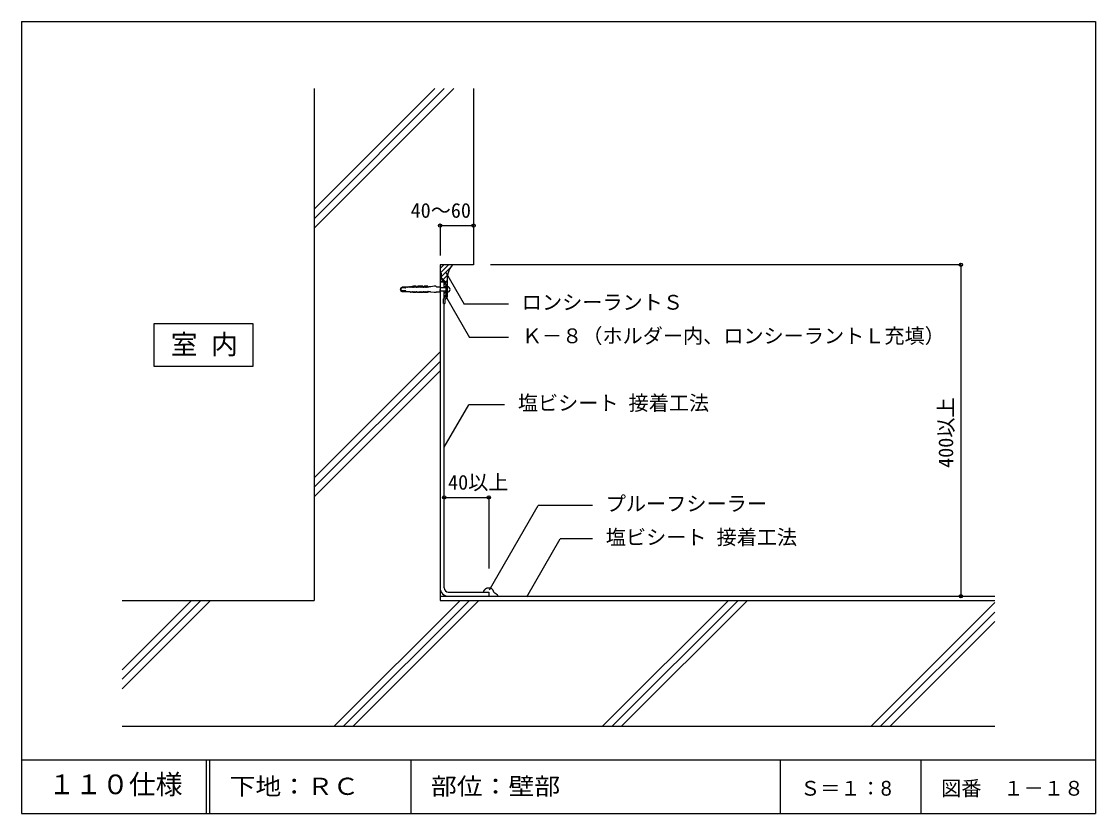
# Model space of a CAD drawing. Units: millimetres, scale not verified. Extents: x -605 to 675, y 59 to 1003.
import ezdxf
from ezdxf.enums import TextEntityAlignment as Align

# ---------------------------------------------------------------- set-up
doc = ezdxf.new("R2010")
doc.units = ezdxf.units.MM
doc.header["$LTSCALE"] = 8
doc.header["$PDMODE"] = 32
doc.header["$PDSIZE"] = 4
for name, color, linetype in [('4-2', 7, 'Continuous'), ('4-3', 3, 'Continuous'), ('4-4', 2, 'Continuous'), ('4-6', 2, 'Continuous'), ('4-7', 7, 'Continuous'), ('4-A', 7, 'Continuous'), ('4-B', 7, 'Continuous'), ('4-D', 4, 'Continuous'), ('4-E', 4, 'Continuous'), ('F-2', 7, 'Continuous'), ('F-5', 6, 'Continuous'), ('F-7', 1, 'Continuous'), ('F-A', 7, 'Continuous')]:
    doc.layers.add(name, color=color, linetype=linetype)
doc.styles.add('HG丸ｺﾞｼｯｸM-PRO', font='')
doc.styles.add('ＭＳ ゴシック', font='')
doc.styles.get('HG丸ｺﾞｼｯｸM-PRO').set_extended_font_data('HG丸ｺﾞｼｯｸM-PRO')
doc.styles.get('ＭＳ ゴシック').set_extended_font_data('MS Gothic')

msp = doc.modelspace()

# ---------------------------------------------------------------- linework, layer by layer
at = {"layer": '4-2'}
for p, q in [((-105.798, 702.715), (-105.798, 312.715)), ((-100.798, 692.004), (-105.798, 692.004)), ((-100.798, 685.372), (-100.798, 692.004)), ((-100.798, 673.184), (-100.798, 681.372)), ((-105.798, 317.715), (-47.798, 317.715)), ((-105.798, 312.715), (555.376, 312.715))]:
    msp.add_line(p, q, dxfattribs=at)
for points in [[(-91.02, 712.715), (-105.798, 712.715), (-105.798, 702.715)], [(-53.795, 322.715), (-53.777, 322.846), (-53.744, 323.071), (-53.706, 323.294), (-53.661, 323.515), (-53.606, 323.731), (-53.537, 323.943), (-53.489, 324.063), (-53.449, 324.155), (-53.37, 324.31), (-53.283, 324.462), (-53.189, 324.611), (-53.088, 324.756), (-52.984, 324.899), (-52.921, 324.98), (-52.847, 325.075), (-52.717, 325.236), (-52.584, 325.393), (-52.449, 325.549), (-52.312, 325.702), (-52.173, 325.854), (-52.091, 325.941), (-52.006, 326.033), (-51.856, 326.188), (-51.705, 326.342), (-51.55, 326.492), (-51.391, 326.638), (-51.227, 326.779), (-51.13, 326.859), (-51.042, 326.928), (-50.888, 327.042), (-50.729, 327.15), (-50.566, 327.251), (-50.398, 327.343), (-50.227, 327.427), (-50.125, 327.471), (-50.011, 327.515), (-49.811, 327.583), (-49.608, 327.639), (-49.401, 327.687)], [(-49.401, 327.687), (-49.192, 327.726), (-48.981, 327.759), (-48.858, 327.777), (-48.71, 327.795), (-48.453, 327.822), (-48.197, 327.841), (-47.941, 327.85), (-47.686, 327.849), (-47.432, 327.835), (-47.285, 327.82), (-47.178, 327.807), (-46.993, 327.778), (-46.809, 327.743), (-46.625, 327.705), (-46.441, 327.665), (-46.257, 327.625), (-46.149, 327.602), (-46.027, 327.576), (-45.816, 327.533), (-45.606, 327.487), (-45.4, 327.435), (-45.197, 327.372), (-45, 327.296), (-44.89, 327.245), (-44.791, 327.192), (-44.625, 327.088), (-44.467, 326.972), (-44.316, 326.844), (-44.173, 326.706), (-44.037, 326.561), (-43.962, 326.474), (-43.878, 326.372), (-43.739, 326.191), (-43.609, 326.004), (-43.486, 325.814), (-43.369, 325.62), (-43.256, 325.424), (-43.192, 325.309), (-43.124, 325.186)], [(-43.124, 325.186), (-43.01, 324.973), (-42.898, 324.759), (-42.787, 324.544), (-42.677, 324.328), (-42.565, 324.112), (-42.501, 323.986), (-42.412, 323.817), (-42.256, 323.528), (-42.091, 323.243), (-41.916, 322.966), (-41.728, 322.7), (-41.523, 322.447), (-41.395, 322.308), (-41.348, 322.261), (-41.267, 322.181), (-41.183, 322.105), (-41.096, 322.031), (-41.007, 321.959), (-40.916, 321.891), (-40.862, 321.854), (-40.772, 321.794), (-40.614, 321.698), (-40.452, 321.607), (-40.289, 321.518), (-40.127, 321.429), (-39.966, 321.337), (-39.874, 321.281), (-39.782, 321.222), (-39.626, 321.114), (-39.473, 321.001), (-39.324, 320.884), (-39.177, 320.764), (-39.03, 320.641), (-38.946, 320.57), (-38.84, 320.481), (-38.659, 320.325), (-38.479, 320.168), (-38.304, 320.007), (-38.134, 319.84)], [(-38.134, 319.84), (-37.971, 319.667), (-37.88, 319.563), (-37.828, 319.501), (-37.742, 319.391), (-37.659, 319.279), (-37.582, 319.163), (-37.509, 319.045), (-37.442, 318.924), (-37.406, 318.852), (-37.359, 318.751), (-37.288, 318.572), (-37.226, 318.389), (-37.171, 318.203), (-37.122, 318.015), (-37.076, 317.825), (-37.05, 317.715)]]:
    msp.add_lwpolyline(points, dxfattribs=at)
msp.add_arc((-95.998, 327.515), 9.8, 180, 270, dxfattribs=at)
at = {"layer": '4-3'}
for p, q in [((-255.798, 922.715), (-255.798, 312.715)), ((-484.624, 312.715), (-255.798, 312.715)), ((-484.624, 162.715), (555.376, 162.715))]:
    msp.add_line(p, q, dxfattribs=at)
at = {"layer": '4-4'}
for p, q in [((-65.798, 922.715), (-65.798, 712.715)), ((-65.798, 712.715), (-91.02, 712.715)), ((-100.798, 327.515), (-100.798, 666.539)), ((-95.998, 322.715), (-47.798, 322.715)), ((-47.798, 322.715), (-47.798, 317.715)), ((-47.798, 317.715), (555.376, 317.715))]:
    msp.add_line(p, q, dxfattribs=at)
for centre, radius, start, end in [((-69.982, 695.223), 27.36, 140.25871, 186.35204), ((-95.998, 327.515), 4.8, 180, 270)]:
    msp.add_arc(centre, radius, start, end, dxfattribs=at)
at = {"layer": '4-6'}
for p, q in [((-105.798, 697.123), (-98.473, 689.623)), ((-97.464, 692.369), (-98.473, 691.778)), ((-97.174, 692.2), (-97.173, 674.539)), ((-98.468, 675.714), (-98.473, 689.623)), ((-98.468, 675.714), (-101.673, 672.233)), ((-101.673, 666.539), (-101.673, 672.233)), ((-101.673, 666.539), (-99.923, 666.539)), ((-97.173, 674.539), (-99.923, 671.54)), ((-99.923, 671.54), (-99.923, 666.539))]:
    msp.add_line(p, q, dxfattribs=at)
for points in [[(-104.298, 702.715), (-105.798, 702.715), (-105.798, 697.123)], [(-104.298, 702.715), (-104.298, 697.757), (-98.473, 691.778)]]:
    msp.add_lwpolyline(points, dxfattribs=at)
msp.add_arc((-97.361, 692.212), 0.188, 355.06592, 125.41195, dxfattribs=at)
at = {"layer": '4-7'}
for p, q in [((-141.089, 686.541), (-141.914, 686.107)), ((-141.089, 680.202), (-141.914, 680.636)), ((-125.423, 686.54), (-125.423, 686.54)), ((-125.423, 686.54), (-125.423, 686.54)), ((-125.423, 680.203), (-125.423, 680.203)), ((-125.423, 680.203), (-125.423, 680.203)), ((-97.173, 685.372), (-105.798, 685.372)), ((-97.173, 681.372), (-105.798, 681.372)), ((-97.173, 680.06), (-97.173, 686.683))]:
    msp.add_line(p, q, dxfattribs=at)
for points in [[(-144.882, 686.165), (-150.833, 686.165), (-151.484, 685.724), (-152.798, 684.722), (-152.798, 684.572), (-150.833, 685.657), (-146.861, 685.657)], [(-146.861, 685.074), (-150.833, 685.074), (-152.798, 683.989), (-152.798, 683.372)], [(-146.861, 681.669), (-150.833, 681.669), (-152.798, 682.754), (-152.798, 683.372)], [(-144.882, 680.578), (-150.833, 680.578), (-151.484, 681.019), (-152.798, 682.022), (-152.798, 682.171), (-150.833, 681.086), (-146.861, 681.086)], [(-142.161, 686.237), (-142.161, 686.372), (-142.945, 686.372), (-142.945, 686.222), (-144.553, 686.222), (-144.553, 686.215)], [(-142.161, 680.506), (-142.161, 680.372), (-142.945, 680.372), (-142.945, 680.522), (-144.553, 680.522), (-144.553, 680.528)], [(-134.328, 686.508), (-134.328, 687.047), (-137.576, 687.047), (-141.089, 686.541), (-140.612, 686.54), (-140.595, 686.231)], [(-134.328, 680.235), (-134.328, 679.697), (-137.576, 679.697), (-141.089, 680.202), (-140.612, 680.203), (-140.595, 680.512)], [(-140.347, 686.087), (-139.523, 686.537), (-139.045, 686.535), (-139.028, 686.213)], [(-140.347, 680.656), (-139.523, 680.206), (-139.045, 680.208), (-139.028, 680.53)], [(-138.781, 686.064), (-137.956, 686.528), (-137.479, 686.524), (-137.461, 686.19)], [(-138.781, 680.679), (-137.956, 680.215), (-137.479, 680.219), (-137.461, 680.553)], [(-137.214, 686.032), (-136.389, 686.513), (-135.912, 686.508), (-135.895, 686.16)], [(-137.214, 680.711), (-136.389, 680.231), (-135.912, 680.235), (-135.895, 680.583)], [(-135.647, 686), (-134.823, 686.508), (-134.328, 686.508)], [(-135.647, 680.743), (-134.823, 680.235), (-134.328, 680.235)], [(-126.495, 686.508), (-126.495, 687.047), (-132.292, 687.047), (-133.256, 686.54)], [(-133.256, 686.54), (-132.779, 686.537), (-132.761, 686.216)], [(-133.256, 680.203), (-132.779, 680.206), (-132.761, 680.527)], [(-126.495, 680.235), (-126.495, 679.697), (-132.292, 679.697), (-133.256, 680.203)], [(-132.514, 686.057), (-131.689, 686.508), (-131.212, 686.508), (-131.195, 686.16)], [(-132.514, 680.686), (-131.689, 680.235), (-131.212, 680.235), (-131.195, 680.583)], [(-130.947, 686), (-130.123, 686.508), (-129.645, 686.508), (-129.628, 686.16)], [(-130.947, 680.743), (-130.123, 680.235), (-129.645, 680.235), (-129.628, 680.583)], [(-129.381, 686), (-128.556, 686.508), (-128.079, 686.508), (-128.061, 686.16)], [(-129.381, 680.743), (-128.556, 680.235), (-128.079, 680.235), (-128.061, 680.583)], [(-127.814, 686), (-126.989, 686.508), (-126.495, 686.508)], [(-127.814, 680.743), (-126.989, 680.235), (-126.495, 680.235)], [(-120.228, 686.068), (-120.228, 687.047), (-124.461, 687.047), (-125.423, 686.545), (-125.423, 686.54)], [(-125.423, 686.54), (-124.945, 686.537), (-124.928, 686.219)], [(-120.228, 680.675), (-120.228, 679.697), (-124.461, 679.697), (-125.423, 680.198), (-125.423, 680.203)], [(-125.423, 680.203), (-124.945, 680.206), (-124.928, 680.524)], [(-124.681, 686.057), (-123.856, 686.508), (-123.379, 686.508), (-123.361, 686.16)], [(-124.681, 680.686), (-123.856, 680.235), (-123.379, 680.235), (-123.361, 680.583)], [(-123.114, 686), (-122.289, 686.508), (-121.812, 686.508), (-121.794, 686.159)], [(-123.114, 680.743), (-122.289, 680.235), (-121.812, 680.235), (-121.794, 680.584)], [(-121.547, 686), (-120.723, 686.508), (-120.228, 686.508)], [(-121.547, 680.743), (-120.723, 680.235), (-120.228, 680.235)], [(-109.894, 686.372), (-110.718, 687.122), (-112.817, 687.122), (-116.934, 686.573), (-117.342, 686.331), (-117.342, 686.372), (-119.156, 686.372), (-119.981, 685.939)], [(-109.894, 680.372), (-110.718, 679.622), (-112.817, 679.622), (-116.934, 680.17), (-117.342, 680.412), (-117.342, 680.372), (-119.156, 680.372), (-119.981, 680.805)], [(-109.894, 686.372), (-105.798, 686.372), (-105.798, 683.372)], [(-109.894, 680.372), (-105.798, 680.372), (-105.798, 683.372)]]:
    msp.add_lwpolyline(points, dxfattribs=at)
msp.add_arc((-97.173, 683.372), 3.311, 270, 90, dxfattribs=at)
for centre, major_axis, start_param, end_param in [((-146.872, 685.366), (-0.321, 0), 1.53903058, 4.68062324), ((-146.872, 681.378), (-0.321, 0), 1.60256207, 4.74415472), ((-144.847, 686.891), (-0.8, 0), 1.52616768, 1.947508), ((-144.847, 679.852), (-0.8, 0), 4.3356773, 4.75701762), ((-141.988, 686.25), (-0.174, 0), 0.08184746, 2.17717053), ((-141.988, 680.493), (-0.174, 0), 4.10601478, 6.20133785), ((-140.371, 686.294), (-0.229, 0), 0.23120263, 1.6765256), ((-140.371, 680.449), (-0.229, 0), 4.60665971, 6.05198268), ((-138.805, 686.272), (-0.229, 0), 0.23120263, 1.6765256), ((-138.805, 680.471), (-0.229, 0), 4.60665971, 6.05198268), ((-137.238, 686.24), (-0.229, 0), 0.23120263, 1.6765256), ((-137.238, 680.503), (-0.229, 0), 4.60665971, 6.05198268), ((-135.671, 686.207), (-0.229, 0), 0.23120263, 1.6765256), ((-135.671, 680.536), (-0.229, 0), 4.60665971, 6.05198268), ((-133.792, 686.562), (-0.536, 0), 0.0442118, 3.09738086), ((-133.792, 680.181), (-0.536, 0), 3.18580445, 6.23897351), ((-132.538, 686.265), (-0.229, 0), 0.23120263, 1.6765256), ((-132.538, 680.478), (-0.229, 0), 4.60665971, 6.05198268), ((-130.971, 686.207), (-0.229, 0), 0.23120263, 1.6765256), ((-130.971, 680.536), (-0.229, 0), 4.60665971, 6.05198268), ((-129.405, 686.207), (-0.229, 0), 0.23120263, 1.6765256), ((-129.405, 680.536), (-0.229, 0), 4.60665971, 6.05198268), ((-127.838, 686.207), (-0.229, 0), 0.23120263, 1.6765256), ((-127.838, 680.536), (-0.229, 0), 4.60665971, 6.05198268), ((-125.959, 686.562), (-0.536, 0), 0.0442118, 3.09738086), ((-125.959, 680.181), (-0.536, 0), 3.18580445, 6.23897351), ((-124.705, 686.264), (-0.229, 0), 0.23120263, 1.6765256), ((-124.705, 680.479), (-0.229, 0), 4.60665971, 6.05198268), ((-123.138, 686.207), (-0.229, 0), 0.23120263, 1.6765256), ((-123.138, 680.536), (-0.229, 0), 4.60665971, 6.05198268), ((-121.571, 686.207), (-0.229, 0), 0.23120263, 1.6765256), ((-121.571, 680.536), (-0.229, 0), 4.60665971, 6.05198268), ((-120.056, 686.079), (-0.172, 0), 0.06847995, 2.16287955), ((-120.056, 680.664), (-0.172, 0), 4.12030576, 6.21470536)]:
    msp.add_ellipse(centre, major_axis=major_axis, ratio=0.909574, start_param=start_param, end_param=end_param, dxfattribs=at)
at = {"layer": '4-A'}
for p, q in [((-99.249, 704.435), (-77.029, 665.948)), ((-99.249, 675.741), (-70.502, 625.948)), ((-24.307, 665.948), (-77.029, 665.948)), ((-24.307, 625.948), (-70.502, 625.948)), ((-100.798, 495.185), (-71.49, 545.948)), ((-29.096, 545.948), (-71.49, 545.948)), ((-46.907, 325.214), (11.252, 425.948)), ((75.726, 425.948), (11.252, 425.948)), ((-2.423, 316.886), (37.45, 385.948)), ((75.726, 385.948), (37.45, 385.948))]:
    msp.add_line(p, q, dxfattribs=at)
at = {"layer": '4-A', "color": 3}
msp.add_lwpolyline([(-447.053, 591.943), (-328.374, 591.943), (-328.374, 642.385), (-447.053, 642.385)], close=True, dxfattribs=at)
at = {"layer": '4-B'}
for p, q in [((-105.798, 759.482), (-65.798, 759.482)), ((-105.798, 759.482), (-105.798, 723.918)), ((515.043, 712.715), (-45.757, 712.715)), ((515.043, 712.715), (515.043, 317.715))]:
    msp.add_line(p, q, dxfattribs=at)
msp.add_lwpolyline([(-100.798, 435.434), (-47.798, 435.434), (-47.798, 350.92)], dxfattribs=at)
at = {"layer": '4-B', "color": 1}
for p in [(-105.798, 759.482), (-65.798, 759.482), (515.043, 712.715), (-100.798, 435.434), (-47.798, 435.434), (515.043, 317.715)]:
    msp.add_point(p, dxfattribs=at)
at = {"layer": '4-D'}
for p, q in [((-105.798, 708.328), (-101.411, 712.715)), ((-105.754, 702.715), (-95.754, 712.715)), ((-104.298, 698.514), (-93.335, 709.477)), ((-105.798, 694.761), (-104.631, 695.928)), ((-105.02, 692.004), (-102.884, 694.139)), ((-101.88, 695.275), (-96.869, 700.286)), ((-101.484, 692.004), (-101.137, 692.351)), ((-99.089, 692.41), (-97.322, 694.177)), ((-100.798, 689.154), (-99.39, 690.562)), ((-100.798, 685.618), (-98.473, 687.944)), ((-100.798, 678.547), (-98.47, 680.875)), ((-100.798, 675.012), (-98.469, 677.341))]:
    msp.add_line(p, q, dxfattribs=at)
at = {"layer": '4-E'}
for p, q in [((-255.798, 778.92), (-112.003, 922.715)), ((-255.798, 767.606), (-100.69, 922.715)), ((-255.798, 756.293), (-89.376, 922.715)), ((-255.798, 458.92), (-105.798, 608.92)), ((-255.798, 447.606), (-105.798, 597.606)), ((-255.798, 436.293), (-105.798, 586.293)), ((-484.624, 230.094), (-402.003, 312.715)), ((-484.624, 218.781), (-390.69, 312.715)), ((-484.624, 207.467), (-379.376, 312.715)), ((-232.003, 162.715), (-82.003, 312.715)), ((-220.69, 162.715), (-70.69, 312.715)), ((-209.376, 162.715), (-59.376, 312.715)), ((87.997, 162.715), (237.997, 312.715)), ((99.31, 162.715), (249.31, 312.715)), ((110.624, 162.715), (260.624, 312.715)), ((407.997, 162.715), (555.376, 310.094)), ((419.31, 162.715), (555.376, 298.781)), ((430.624, 162.715), (555.376, 287.467))]:
    msp.add_line(p, q, dxfattribs=at)
at = {"layer": 'F-2'}
for p, q in [((-140.624, 122.715), (-140.624, 58.715)), ((299.376, 122.715), (299.376, 58.715)), ((467.376, 122.715), (467.376, 58.715))]:
    msp.add_line(p, q, dxfattribs=at)
at = {"layer": 'F-5'}
for p, q in [((-604.624, 122.715), (675.376, 122.715)), ((-384.624, 122.715), (-384.624, 58.715)), ((-380.624, 122.715), (-380.624, 58.715))]:
    msp.add_line(p, q, dxfattribs=at)
at = {"layer": 'F-7'}
for p, q in [((-604.624, 1002.715), (675.376, 1002.715)), ((-604.624, 1002.715), (-604.624, 58.715)), ((675.376, 1002.715), (675.376, 58.715)), ((-604.624, 58.715), (675.376, 58.715))]:
    msp.add_line(p, q, dxfattribs=at)

# ---------------------------------------------------------------- texts
at = {"layer": '4-A', "style": 'ＭＳ ゴシック'}
for s, height, p in [('ロンシーラントＳ', 17.6, (-8.307, 653.948)), ('室 内', 23.46, (-426.787, 599.104)), ('Ｋ－８（ホルダー内、ロンシーラントＬ充填）', 17.6, (-8.307, 613.948)), ('塩ビシート 接着工法', 17.6, (-13.096, 533.948)), ('プルーフシーラー', 17.6, (91.726, 413.948)), ('塩ビシート 接着工法', 17.6, (91.726, 373.948))]:
    msp.add_text(s, height=height, dxfattribs=at).set_placement(p, align=Align.BOTTOM_LEFT)
at = {"layer": '4-B', "style": 'ＭＳ ゴシック'}
for s, p in [('40～60', (-140.85, 763.482)), ('40以上', (-96.223, 439.434))]:
    msp.add_text(s, height=17.6, dxfattribs=at).set_placement(p, align=Align.BOTTOM_LEFT)
msp.add_text('400以上', height=17.6, rotation=90, dxfattribs=at).set_placement((511.043, 470.715), align=Align.BOTTOM_LEFT)
at = {"layer": 'F-A', "style": 'HG丸ｺﾞｼｯｸM-PRO'}
for s, height, p in [('１１０仕様', 23.46, (-572.624, 74.715)), ('Ｓ＝１：8', 17.6, (323.376, 74.715)), ('図番', 17.6, (491.376, 74.715)), ('１－１８', 17.6, (565.645, 74.715))]:
    msp.add_text(s, height=height, dxfattribs=at).set_placement(p, align=Align.BOTTOM_LEFT)
at = {"layer": 'F-A', "style": 'HG丸ｺﾞｼｯｸM-PRO', "width": 1.1}
for s, p in [('下地：ＲＣ', (-356.624, 74.715)), ('部位：壁部', (-116.624, 74.715))]:
    msp.add_text(s, height=20.53, dxfattribs=at).set_placement(p, align=Align.BOTTOM_LEFT)

doc.saveas('drawing.dxf')
